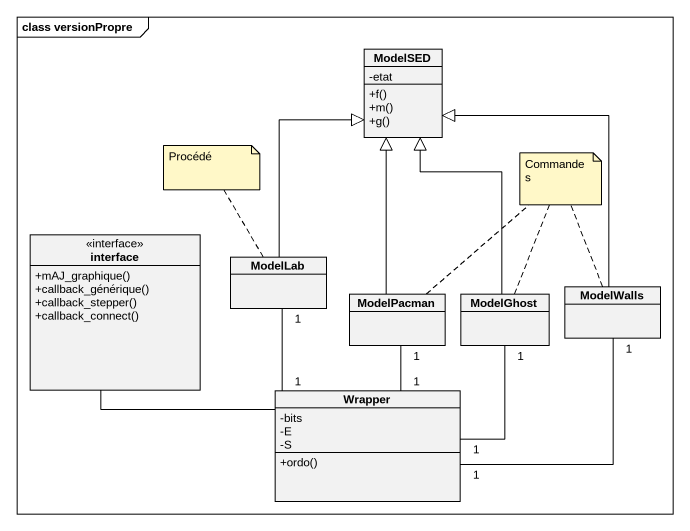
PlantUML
@startuml
mainframe class versionPropre
hide circle
hide empty members
skinparam classAttributeIconSize 0
class ModelSED {
  -etat
  +f()
  +m()
  +g()
}
interface "interface" as interface_ {
  +mAJ_graphique()
  +callback_générique()
  +callback_stepper()
  +callback_connect()
}
class ModelLab
class ModelPacman
class ModelGhost
class ModelWalls
class Wrapper {
  -bits
  -E
  -S
  +ordo()
}
interface_ -right- Wrapper
ModelLab -up-|> ModelSED
ModelLab "1" -- "1" Wrapper
ModelPacman -up-|> ModelSED
ModelPacman "1" -- "1" Wrapper
ModelGhost -up-|> ModelSED
ModelGhost "1" -- "1" Wrapper
ModelWalls -up-|> ModelSED
ModelWalls "1" -left- "1" Wrapper
note top of ModelLab : Procédé
note as N2
  Commandes
end note
N2 .. ModelPacman
N2 .. ModelGhost
N2 .. ModelWalls
@enduml
